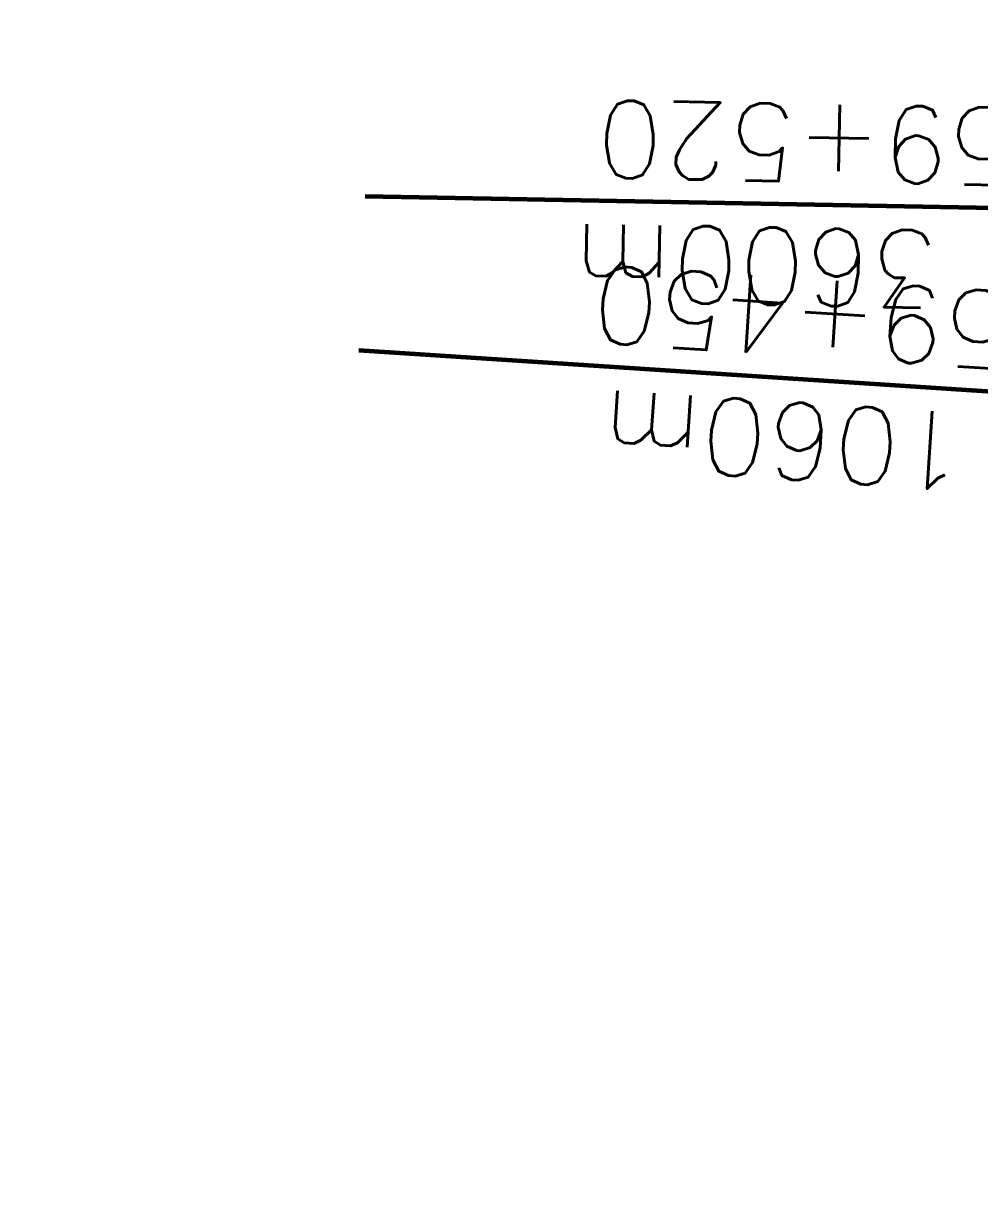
# Model space of a CAD drawing. Header units: millimetres. Extents: x 35376015 to 35425557, y 2978369 to 3016004.
# Drawn here: x 35382931.2 to 35383239.7, y 3003538.4 to 3003920 of the extents above; entities that cross this region are included whole.
import ezdxf
from ezdxf.enums import TextEntityAlignment as Align

# ---------------------------------------------------------------- set-up
doc = ezdxf.new("R2010")
doc.units = ezdxf.units.MM
doc.header["$XCLIPFRAME"] = 0
doc.layers.add('zhix', color=5, linetype='Continuous', lineweight=30)
doc.layers.add('隧道', color=40, linetype='Continuous', lineweight=60)
doc.styles.add('隧道', font='txt', dxfattribs={"width": 0.75, "bigfont": 'hztxt'})
picture_1 = doc.add_image_def('image6.tif', size_in_pixel=(17417, 14321))

msp = doc.modelspace()

# ---------------------------------------------------------------- linework, layer by layer
at = {"color": 7, "lineweight": 30, "const_width": 1}
for points in [[(35384494.81, 3005482.01, 0.000046), (35384461.77, 3005732.66, 0.000043), (35384426.33, 3006001.2, 0.000006), (35384390.1, 3006275.56, -0.000003), (35384334.15, 3006699.17, -0.004654)], [(35384514.64, 3005484.62, 0.000046), (35384481.6, 3005735.27, 0.000043), (35384446.16, 3006003.82, 0.000006), (35384409.93, 3006278.18, -0.000003), (35384353.98, 3006701.79, -0.004654)]]:
    msp.add_lwpolyline(points, format="xyb", dxfattribs=at)
at = {"layer": 'zhix', "color": 1, "const_width": 30, "flags": 128}
msp.add_lwpolyline([(35382956.13, 3002747.93, 0.342503), (35383320.28, 3004550.78)], format="xyb", dxfattribs=at)
at = {"layer": 'zhix', "color": 5, "const_width": 30, "flags": 128}
msp.add_lwpolyline([(35382956.13, 3002747.93, 0.342503), (35383320.28, 3004550.78)], format="xyb", dxfattribs=at)
at = {"layer": '隧道', "color": 68, "linetype": 'Continuous'}
for p, q in [((35383441.39, 3003856.8), (35383041.46, 3003864.22)), ((35383438.53, 3003788.5), (35383039.38, 3003814.57))]:
    msp.add_line(p, q, dxfattribs=at)

# ---------------------------------------------------------------- texts
at = {"layer": '隧道', "color": 68, "linetype": 'Continuous', "style": '隧道'}
for s, rotation, p in [('起点 K159+520', 178.9372, (35383241.79, 3003880.5)), ('凉水井隧道 3600m', 178.9372, (35383241.05, 3003840.51)), ('终点 K159+450', 176.2634, (35383240.25, 3003821.49)), ('老山隧道 1060m', 176.2634, (35383237.65, 3003781.57))]:
    msp.add_text(s, height=25, rotation=rotation, dxfattribs=at).set_placement(p, align=Align.MIDDLE_CENTER)

# ---------------------------------------------------------------- pictures from other files: only their frames are drawn
at = {"color": 251}
image = msp.add_image(picture_1, insert=(35381883.72, 3001221.55), size_in_units=(7360.85, 6052.41), rotation=0.000672, dxfattribs=at)
image.set_boundary_path([(989.373, 1338.45), (928.637, 7747.69), (886.99, 12265.203), (9740.05, 12345.96), (15551.88, 12399.46), (15591.694, 7745.654), (15649.705, 1472.916), (7371.776, 1395.44), (990.473, 1338.544), (989.373, 1338.45)])

doc.saveas('drawing.dxf')
